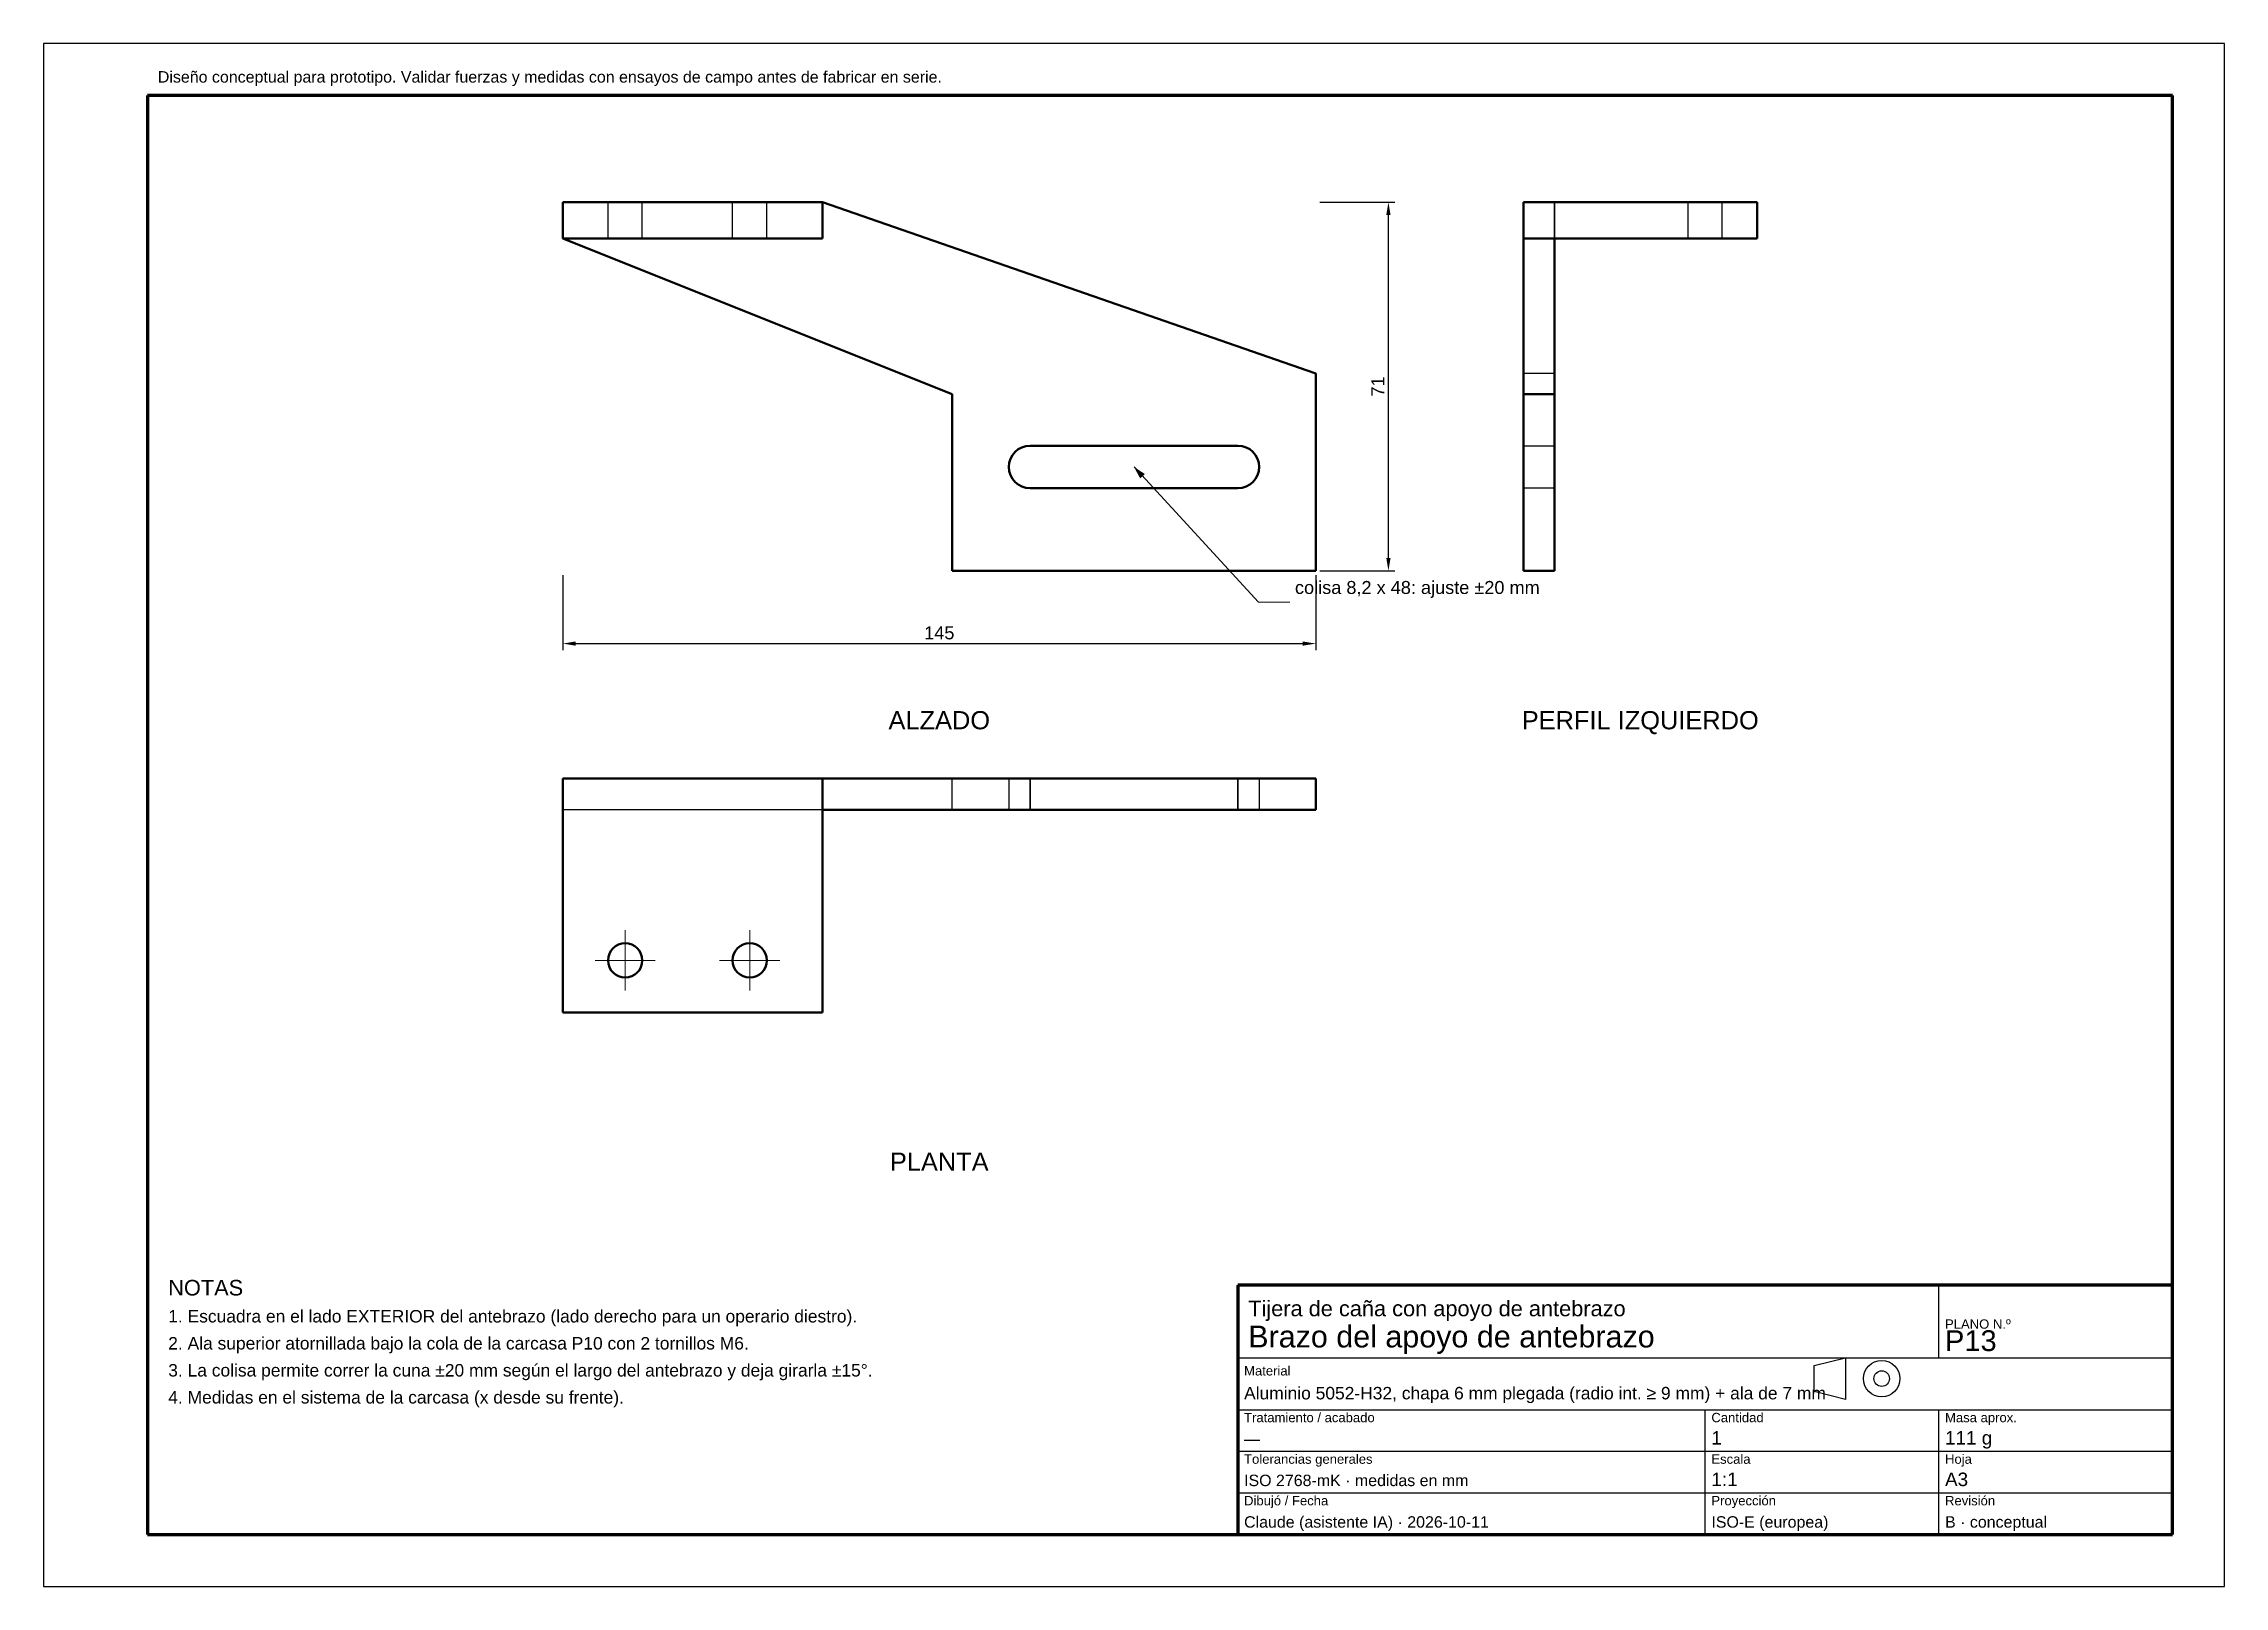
# Model space of a CAD drawing. Header units: millimetres. Extents: x 0 to 420, y 0 to 297.
import ezdxf
from ezdxf.enums import TextEntityAlignment as Align

# ---------------------------------------------------------------- set-up
doc = ezdxf.new("R2010")
doc.units = ezdxf.units.MM
doc.linetypes.add('ACAD_ISO02W100', pattern=[15, 12, -3])
doc.linetypes.add('ACAD_ISO04W100', pattern=[30, 24, -3, 0, -3])
for name, color, linetype, lineweight in [('COTAS', 4, 'Continuous', 18), ('EJES', 1, 'ACAD_ISO04W100', 18), ('MARCO', 7, 'Continuous', 70), ('OCULTAS', 8, 'ACAD_ISO02W100', 25), ('TEXTO', 7, 'Continuous', 25), ('VISIBLE', 7, 'Continuous', 50)]:
    doc.layers.add(name, color=color, linetype=linetype, lineweight=lineweight)
doc.styles.get("Standard").update_dxf_attribs({"font": 'arial.ttf'})
doc.dimstyles.new('ISO25', dxfattribs={"dimtxt": 2.5, "dimasz": 2.5, "dimexe": 1.25, "dimexo": 0.8, "dimgap": 0.8, "dimtad": 1, "dimdec": 1, "dimtxsty": 'Standard', "dimcen": 2.5, "dimclrd": 4, "dimclre": 4, "dimclrt": 7, "dimazin": 3, "dimtfac": 1, "dimtmove": 0, "dimatfit": 3})

msp = doc.modelspace()

# ---------------------------------------------------------------- linework, layer by layer
at = {"layer": 'COTAS'}
for p, q in [((210, 215.5), (234, 189.5)), ((234, 189.5), (240, 189.5))]:
    msp.add_line(p, q, dxfattribs=at)
msp.add_solid([(210, 215.5), (211.19, 213.3), (212.1, 214.14)], dxfattribs=at)
at = {"layer": 'EJES'}
for p, q in [((112, 114.7), (112, 126.3)), ((136, 114.7), (136, 126.3)), ((106.2, 120.5), (117.8, 120.5)), ((130.2, 120.5), (141.8, 120.5))]:
    msp.add_line(p, q, dxfattribs=at)
at = {"layer": 'MARCO'}
for p, q in [((410, 287), (20, 287)), ((20, 287), (20, 10)), ((410, 10), (410, 287)), ((410, 58), (230, 58)), ((230, 58), (230, 10)), ((410, 10), (410, 58)), ((20, 10), (410, 10)), ((230, 10), (410, 10))]:
    msp.add_line(p, q, dxfattribs=at)
at = {"layer": 'OCULTAS'}
for p, q in [((100, 259.5), (100, 266.5)), ((100, 266.5), (150, 266.5)), ((108.7, 259.5), (108.7, 266.5)), ((115.3, 259.5), (115.3, 266.5)), ((132.7, 259.5), (132.7, 266.5)), ((139.3, 259.5), (139.3, 266.5)), ((150, 266.5), (245, 233.5)), ((150, 259.5), (150, 266.5)), ((291, 266.5), (285, 266.5)), ((285, 266.5), (285, 233.5)), ((330, 266.5), (291, 266.5)), ((291, 259.5), (291, 266.5)), ((291, 266.5), (291, 233.5)), ((316.7, 259.5), (316.7, 266.5)), ((316.7, 259.5), (316.7, 266.5)), ((323.3, 259.5), (323.3, 266.5)), ((323.3, 259.5), (323.3, 266.5)), ((330, 259.5), (330, 266.5)), ((150, 259.5), (100, 259.5)), ((175, 229.5), (100, 259.5)), ((330, 259.5), (291, 259.5)), ((245, 233.5), (245, 195.5)), ((285, 233.5), (285, 195.5)), ((291, 233.5), (285, 233.5)), ((291, 233.5), (291, 195.5)), ((175, 195.5), (175, 229.5)), ((230, 219.6), (190, 219.6)), ((285, 219.6), (291, 219.6)), ((285, 219.6), (291, 219.6)), ((230, 211.4), (190, 211.4)), ((291, 211.4), (285, 211.4)), ((291, 211.4), (285, 211.4)), ((245, 195.5), (175, 195.5)), ((291, 195.5), (285, 195.5)), ((100, 149.5), (100, 155.5)), ((175, 155.5), (100, 155.5)), ((175, 149.5), (175, 155.5)), ((245, 155.5), (175, 155.5)), ((175, 149.5), (175, 155.5)), ((185.9, 155.5), (185.9, 149.5)), ((230, 155.5), (190, 155.5)), ((230, 155.5), (190, 155.5)), ((190, 149.5), (190, 155.5)), ((190, 155.5), (190, 149.5)), ((230, 149.5), (230, 155.5)), ((230, 155.5), (230, 149.5)), ((234.1, 155.5), (234.1, 149.5)), ((245, 149.5), (245, 155.5)), ((100, 110.5), (100, 149.5)), ((150, 149.5), (100, 149.5)), ((175, 149.5), (100, 149.5)), ((150, 110.5), (150, 149.5)), ((245, 149.5), (175, 149.5)), ((230, 149.5), (190, 149.5)), ((230, 149.5), (190, 149.5)), ((100, 110.5), (150, 110.5))]:
    msp.add_line(p, q, dxfattribs=at)
for centre in [(112, 120.5), (136, 120.5)]:
    msp.add_circle(centre, 3.3, dxfattribs=at)
for centre, start, end in [((190, 215.5), 90, 270), ((230, 215.5), 270, 450)]:
    msp.add_arc(centre, 4.1, start, end, dxfattribs=at)
for points in [[(115.3, 266.5), (115.22, 266.5), (114.97, 266.5), (114.58, 266.5), (114.06, 266.5), (113.43, 266.5), (112.73, 266.5), (112, 266.5), (111.27, 266.5), (110.57, 266.5), (109.94, 266.5), (109.42, 266.5), (109.03, 266.5), (108.78, 266.5), (108.7, 266.5)], [(108.7, 266.5), (108.78, 266.5), (109.03, 266.5), (109.42, 266.5), (109.94, 266.5), (110.57, 266.5), (111.27, 266.5), (112, 266.5), (112.73, 266.5), (113.43, 266.5), (114.06, 266.5), (114.58, 266.5), (114.97, 266.5), (115.22, 266.5), (115.3, 266.5)], [(139.3, 266.5), (139.22, 266.5), (138.97, 266.5), (138.58, 266.5), (138.06, 266.5), (137.43, 266.5), (136.73, 266.5), (136, 266.5), (135.27, 266.5), (134.57, 266.5), (133.94, 266.5), (133.42, 266.5), (133.03, 266.5), (132.78, 266.5), (132.7, 266.5)], [(132.7, 266.5), (132.78, 266.5), (133.03, 266.5), (133.42, 266.5), (133.94, 266.5), (134.57, 266.5), (135.27, 266.5), (136, 266.5), (136.73, 266.5), (137.43, 266.5), (138.06, 266.5), (138.58, 266.5), (138.97, 266.5), (139.22, 266.5), (139.3, 266.5)], [(320, 266.5), (319.63, 266.5), (319.27, 266.5), (318.91, 266.5), (318.57, 266.5), (318.24, 266.5), (317.94, 266.5), (317.67, 266.5), (317.42, 266.5), (317.21, 266.5), (317.03, 266.5), (316.89, 266.5), (316.78, 266.5), (316.72, 266.5), (316.7, 266.5)], [(316.7, 266.5), (316.78, 266.5), (317.03, 266.5), (317.42, 266.5), (317.94, 266.5), (318.57, 266.5), (319.27, 266.5), (320, 266.5), (320.73, 266.5), (321.43, 266.5), (322.06, 266.5), (322.58, 266.5), (322.97, 266.5), (323.22, 266.5), (323.3, 266.5)], [(320, 266.5), (319.63, 266.5), (319.27, 266.5), (318.91, 266.5), (318.57, 266.5), (318.24, 266.5), (317.94, 266.5), (317.67, 266.5), (317.42, 266.5), (317.21, 266.5), (317.03, 266.5), (316.89, 266.5), (316.78, 266.5), (316.72, 266.5), (316.7, 266.5)], [(316.7, 266.5), (316.78, 266.5), (317.03, 266.5), (317.42, 266.5), (317.94, 266.5), (318.57, 266.5), (319.27, 266.5), (320, 266.5), (320.73, 266.5), (321.43, 266.5), (322.06, 266.5), (322.58, 266.5), (322.97, 266.5), (323.22, 266.5), (323.3, 266.5)], [(115.3, 259.5), (115.22, 259.5), (114.97, 259.5), (114.58, 259.5), (114.06, 259.5), (113.43, 259.5), (112.73, 259.5), (112, 259.5), (111.27, 259.5), (110.57, 259.5), (109.94, 259.5), (109.42, 259.5), (109.03, 259.5), (108.78, 259.5), (108.7, 259.5)], [(108.7, 259.5), (108.78, 259.5), (109.03, 259.5), (109.42, 259.5), (109.94, 259.5), (110.57, 259.5), (111.27, 259.5), (112, 259.5), (112.73, 259.5), (113.43, 259.5), (114.06, 259.5), (114.58, 259.5), (114.97, 259.5), (115.22, 259.5), (115.3, 259.5)], [(139.3, 259.5), (139.22, 259.5), (138.97, 259.5), (138.58, 259.5), (138.06, 259.5), (137.43, 259.5), (136.73, 259.5), (136, 259.5), (135.27, 259.5), (134.57, 259.5), (133.94, 259.5), (133.42, 259.5), (133.03, 259.5), (132.78, 259.5), (132.7, 259.5)], [(132.7, 259.5), (132.78, 259.5), (133.03, 259.5), (133.42, 259.5), (133.94, 259.5), (134.57, 259.5), (135.27, 259.5), (136, 259.5), (136.73, 259.5), (137.43, 259.5), (138.06, 259.5), (138.58, 259.5), (138.97, 259.5), (139.22, 259.5), (139.3, 259.5)], [(320, 259.5), (319.63, 259.5), (319.27, 259.5), (318.91, 259.5), (318.57, 259.5), (318.24, 259.5), (317.94, 259.5), (317.67, 259.5), (317.42, 259.5), (317.21, 259.5), (317.03, 259.5), (316.89, 259.5), (316.78, 259.5), (316.72, 259.5), (316.7, 259.5)], [(316.7, 259.5), (316.78, 259.5), (317.03, 259.5), (317.42, 259.5), (317.94, 259.5), (318.57, 259.5), (319.27, 259.5), (320, 259.5), (320.73, 259.5), (321.43, 259.5), (322.06, 259.5), (322.58, 259.5), (322.97, 259.5), (323.22, 259.5), (323.3, 259.5)], [(320, 259.5), (319.63, 259.5), (319.27, 259.5), (318.91, 259.5), (318.57, 259.5), (318.24, 259.5), (317.94, 259.5), (317.67, 259.5), (317.42, 259.5), (317.21, 259.5), (317.03, 259.5), (316.89, 259.5), (316.78, 259.5), (316.72, 259.5), (316.7, 259.5)], [(316.7, 259.5), (316.78, 259.5), (317.03, 259.5), (317.42, 259.5), (317.94, 259.5), (318.57, 259.5), (319.27, 259.5), (320, 259.5), (320.73, 259.5), (321.43, 259.5), (322.06, 259.5), (322.58, 259.5), (322.97, 259.5), (323.22, 259.5), (323.3, 259.5)], [(285, 219.6), (285, 219.5), (285, 219.19), (285, 218.71), (285, 218.06), (285, 217.28), (285, 216.41), (285, 215.5), (285, 214.59), (285, 213.72), (285, 212.94), (285, 212.29), (285, 211.81), (285, 211.5), (285, 211.4)], [(285, 211.4), (285, 211.5), (285, 211.81), (285, 212.29), (285, 212.94), (285, 213.72), (285, 214.59), (285, 215.5), (285, 216.41), (285, 217.28), (285, 218.06), (285, 218.71), (285, 219.19), (285, 219.5), (285, 219.6)], [(291, 219.6), (291, 219.5), (291, 219.19), (291, 218.71), (291, 218.06), (291, 217.28), (291, 216.41), (291, 215.5), (291, 214.59), (291, 213.72), (291, 212.94), (291, 212.29), (291, 211.81), (291, 211.5), (291, 211.4)], [(291, 211.4), (291, 211.5), (291, 211.81), (291, 212.29), (291, 212.94), (291, 213.72), (291, 214.59), (291, 215.5), (291, 216.41), (291, 217.28), (291, 218.06), (291, 218.71), (291, 219.19), (291, 219.5), (291, 219.6)], [(190, 155.5), (189.54, 155.5), (189.09, 155.5), (188.65, 155.5), (188.22, 155.5), (187.82, 155.5), (187.44, 155.5), (187.1, 155.5), (186.79, 155.5), (186.53, 155.5), (186.31, 155.5), (186.13, 155.5), (186, 155.5), (185.93, 155.5), (185.9, 155.5)], [(230, 155.5), (230.46, 155.5), (230.91, 155.5), (231.35, 155.5), (231.78, 155.5), (232.18, 155.5), (232.56, 155.5), (232.9, 155.5), (233.21, 155.5), (233.47, 155.5), (233.69, 155.5), (233.87, 155.5), (234, 155.5), (234.07, 155.5), (234.1, 155.5)], [(190, 149.5), (189.54, 149.5), (189.09, 149.5), (188.65, 149.5), (188.22, 149.5), (187.82, 149.5), (187.44, 149.5), (187.1, 149.5), (186.79, 149.5), (186.53, 149.5), (186.31, 149.5), (186.13, 149.5), (186, 149.5), (185.93, 149.5), (185.9, 149.5)], [(230, 149.5), (230.46, 149.5), (230.91, 149.5), (231.35, 149.5), (231.78, 149.5), (232.18, 149.5), (232.56, 149.5), (232.9, 149.5), (233.21, 149.5), (233.47, 149.5), (233.69, 149.5), (233.87, 149.5), (234, 149.5), (234.07, 149.5), (234.1, 149.5)]]:
    msp.add_open_spline(points, degree=1, dxfattribs=at)
for points in [[(323.3, 266.5), (323.29, 266.5), (323.28, 266.5), (323.25, 266.5), (323.22, 266.5), (323.17, 266.5), (323.11, 266.5), (323.04, 266.5), (322.97, 266.5), (322.88, 266.5), (322.79, 266.5), (322.69, 266.5), (322.58, 266.5), (322.46, 266.5), (322.33, 266.5), (322.2, 266.5), (322.06, 266.5), (321.91, 266.5), (321.76, 266.5), (321.59, 266.5), (321.43, 266.5), (321.26, 266.5), (321.09, 266.5), (320.91, 266.5), (320.73, 266.5), (320.37, 266.5), (320, 266.5)], [(323.3, 266.5), (323.29, 266.5), (323.28, 266.5), (323.25, 266.5), (323.22, 266.5), (323.17, 266.5), (323.11, 266.5), (323.04, 266.5), (322.97, 266.5), (322.88, 266.5), (322.79, 266.5), (322.69, 266.5), (322.58, 266.5), (322.46, 266.5), (322.33, 266.5), (322.2, 266.5), (322.06, 266.5), (321.91, 266.5), (321.76, 266.5), (321.59, 266.5), (321.43, 266.5), (321.26, 266.5), (321.09, 266.5), (320.91, 266.5), (320.73, 266.5), (320.37, 266.5), (320, 266.5)], [(323.3, 259.5), (323.29, 259.5), (323.28, 259.5), (323.25, 259.5), (323.22, 259.5), (323.17, 259.5), (323.11, 259.5), (323.04, 259.5), (322.97, 259.5), (322.88, 259.5), (322.79, 259.5), (322.69, 259.5), (322.58, 259.5), (322.46, 259.5), (322.33, 259.5), (322.2, 259.5), (322.06, 259.5), (321.91, 259.5), (321.76, 259.5), (321.59, 259.5), (321.43, 259.5), (321.26, 259.5), (321.09, 259.5), (320.91, 259.5), (320.73, 259.5), (320.37, 259.5), (320, 259.5)], [(323.3, 259.5), (323.29, 259.5), (323.28, 259.5), (323.25, 259.5), (323.22, 259.5), (323.17, 259.5), (323.11, 259.5), (323.04, 259.5), (322.97, 259.5), (322.88, 259.5), (322.79, 259.5), (322.69, 259.5), (322.58, 259.5), (322.46, 259.5), (322.33, 259.5), (322.2, 259.5), (322.06, 259.5), (321.91, 259.5), (321.76, 259.5), (321.59, 259.5), (321.43, 259.5), (321.26, 259.5), (321.09, 259.5), (320.91, 259.5), (320.73, 259.5), (320.37, 259.5), (320, 259.5)], [(185.9, 155.5), (185.91, 155.5), (185.93, 155.5), (185.96, 155.5), (186, 155.5), (186.07, 155.5), (186.13, 155.5), (186.22, 155.5), (186.31, 155.5), (186.42, 155.5), (186.53, 155.5), (186.66, 155.5), (186.79, 155.5), (186.95, 155.5), (187.1, 155.5), (187.27, 155.5), (187.44, 155.5), (187.63, 155.5), (187.82, 155.5), (188.02, 155.5), (188.22, 155.5), (188.43, 155.5), (188.65, 155.5), (188.87, 155.5), (189.09, 155.5), (189.54, 155.5), (190, 155.5)], [(234.1, 155.5), (234.09, 155.5), (234.07, 155.5), (234.04, 155.5), (234, 155.5), (233.93, 155.5), (233.87, 155.5), (233.78, 155.5), (233.69, 155.5), (233.58, 155.5), (233.47, 155.5), (233.34, 155.5), (233.21, 155.5), (233.05, 155.5), (232.9, 155.5), (232.73, 155.5), (232.56, 155.5), (232.37, 155.5), (232.18, 155.5), (231.98, 155.5), (231.78, 155.5), (231.57, 155.5), (231.35, 155.5), (231.13, 155.5), (230.91, 155.5), (230.46, 155.5), (230, 155.5)], [(185.9, 149.5), (185.91, 149.5), (185.93, 149.5), (185.96, 149.5), (186, 149.5), (186.07, 149.5), (186.13, 149.5), (186.22, 149.5), (186.31, 149.5), (186.42, 149.5), (186.53, 149.5), (186.66, 149.5), (186.79, 149.5), (186.95, 149.5), (187.1, 149.5), (187.27, 149.5), (187.44, 149.5), (187.63, 149.5), (187.82, 149.5), (188.02, 149.5), (188.22, 149.5), (188.43, 149.5), (188.65, 149.5), (188.87, 149.5), (189.09, 149.5), (189.54, 149.5), (190, 149.5)], [(234.1, 149.5), (234.09, 149.5), (234.07, 149.5), (234.04, 149.5), (234, 149.5), (233.93, 149.5), (233.87, 149.5), (233.78, 149.5), (233.69, 149.5), (233.58, 149.5), (233.47, 149.5), (233.34, 149.5), (233.21, 149.5), (233.05, 149.5), (232.9, 149.5), (232.73, 149.5), (232.56, 149.5), (232.37, 149.5), (232.18, 149.5), (231.98, 149.5), (231.78, 149.5), (231.57, 149.5), (231.35, 149.5), (231.13, 149.5), (230.91, 149.5), (230.46, 149.5), (230, 149.5)]]:
    msp.add_open_spline(points, degree=2, knots=[0, 0, 0, 0.071429, 0.071429, 0.142857, 0.142857, 0.214286, 0.214286, 0.285714, 0.285714, 0.357143, 0.357143, 0.428571, 0.428571, 0.5, 0.5, 0.571429, 0.571429, 0.642857, 0.642857, 0.714286, 0.714286, 0.785714, 0.785714, 0.857143, 0.857143, 1, 1, 1], dxfattribs=at)
at = {"layer": 'TEXTO'}
for p, q in [((420, 297), (0, 297)), ((0, 297), (0, 0)), ((420, 0), (420, 297)), ((365, 44), (365, 58)), ((230, 44), (410, 44)), ((341, 42.5), (347, 44)), ((341, 37.5), (341, 42.5)), ((347, 44), (347, 36)), ((230, 34), (410, 34)), ((320, 10), (320, 34)), ((347, 36), (341, 37.5)), ((365, 10), (365, 34)), ((230, 26), (410, 26)), ((230, 18), (410, 18)), ((0, 0), (420, 0))]:
    msp.add_line(p, q, dxfattribs=at)
for radius in [3.5, 1.5]:
    msp.add_circle((354, 40), radius, dxfattribs=at)
at = {"layer": 'VISIBLE'}
for p, q in [((100, 259.5), (100, 266.5)), ((100, 266.5), (150, 266.5)), ((150, 259.5), (150, 266.5)), ((150, 266.5), (245, 233.5)), ((330, 266.5), (285, 266.5)), ((285, 259.5), (285, 266.5)), ((330, 259.5), (330, 266.5)), ((100, 259.5), (150, 259.5)), ((175, 229.5), (100, 259.5)), ((291, 259.5), (285, 259.5)), ((285, 229.5), (285, 259.5)), ((330, 259.5), (291, 259.5)), ((291, 229.5), (291, 259.5)), ((245, 233.5), (245, 195.5)), ((175, 195.5), (175, 229.5)), ((291, 229.5), (285, 229.5)), ((285, 195.5), (285, 229.5)), ((291, 195.5), (291, 229.5)), ((230, 219.6), (190, 219.6)), ((230, 211.4), (190, 211.4)), ((245, 195.5), (175, 195.5)), ((291, 195.5), (285, 195.5)), ((100, 110.5), (100, 155.5)), ((100, 155.5), (150, 155.5)), ((150, 149.5), (150, 155.5)), ((150, 155.5), (245, 155.5)), ((245, 149.5), (245, 155.5)), ((150, 110.5), (150, 149.5)), ((150, 149.5), (245, 149.5)), ((100, 110.5), (150, 110.5))]:
    msp.add_line(p, q, dxfattribs=at)
for centre in [(112, 120.5), (136, 120.5)]:
    msp.add_circle(centre, 3.3, dxfattribs=at)
for centre, start, end in [((190, 215.5), 90, 270), ((230, 215.5), 270, 450)]:
    msp.add_arc(centre, 4.1, start, end, dxfattribs=at)

# ---------------------------------------------------------------- texts
at = {"layer": 'TEXTO'}
for s, height, p in [('Diseño conceptual para prototipo. Validar fuerzas y medidas con ensayos de campo antes de fabricar en serie.', 2.2, (22, 289.5)), ('NOTAS', 3, (24, 56)), ('Tijera de caña con apoyo de antebrazo', 3, (232, 52)), ('1. Escuadra en el lado EXTERIOR del antebrazo (lado derecho para un operario diestro).', 2.4, (24, 50.8)), ('Brazo del apoyo de antebrazo', 4.2, (232, 46)), ('PLANO N.º', 1.8, (366.2, 49.6)), ('2. Ala superior atornillada bajo la cola de la carcasa P10 con 2 tornillos M6.', 2.4, (24, 45.6)), ('P13', 4, (366.2, 45.3)), ('3. La colisa permite correr la cuna ±20 mm según el largo del antebrazo y deja girarla ±15°.', 2.4, (24, 40.4)), ('Material', 1.8, (231.2, 40.6)), ('Aluminio 5052-H32, chapa 6 mm plegada (radio int. ≥ 9 mm) + ala de 7 mm', 2.4, (231.2, 36)), ('4. Medidas en el sistema de la carcasa (x desde su frente).', 2.4, (24, 35.2)), ('Tratamiento / acabado', 1.8, (231.2, 31.6)), ('Cantidad', 1.8, (321.2, 31.6)), ('1', 2.6, (321.2, 27.3)), ('Masa aprox.', 1.8, (366.2, 31.6)), ('111 g', 2.6, (366.2, 27.3)), ('—', 2.2, (231.2, 27.3)), ('Tolerancias generales', 1.8, (231.2, 23.6)), ('Escala', 1.8, (321.2, 23.6)), ('Hoja', 1.8, (366.2, 23.6)), ('ISO 2768-mK · medidas en mm', 2.2, (231.2, 19.3)), ('1:1', 2.6, (321.2, 19.3)), ('A3', 2.6, (366.2, 19.3)), ('Dibujó / Fecha', 1.8, (231.2, 15.6)), ('Proyección', 1.8, (321.2, 15.6)), ('Revisión', 1.8, (366.2, 15.6)), ('Claude (asistente IA) · 2026-10-11', 2.2, (231.2, 11.3)), ('ISO-E (europea)', 2.2, (321.2, 11.3)), ('B · conceptual', 2.2, (366.2, 11.3))]:
    msp.add_text(s, height=height, dxfattribs=at).set_placement(p)
msp.add_text('colisa 8,2 x 48: ajuste ±20 mm', height=2.5, dxfattribs=at).set_placement((241, 190.3), align=Align.BOTTOM_LEFT)
for s, p in [('ALZADO', (172.5, 168.5)), ('PERFIL IZQUIERDO', (307.5, 168.5)), ('PLANTA', (172.5, 83.5))]:
    msp.add_text(s, height=3.5, dxfattribs=at).set_placement(p, align=Align.TOP_CENTER)

# ---------------------------------------------------------------- dimensions: what is measured, and where the dimension line sits
at = {"layer": 'COTAS'}
msp.add_linear_dim(base=(259, 195.5), p1=(245, 195.5), p2=(245, 266.5), angle=90, dimstyle='ISO25', dxfattribs=at).render()
msp.add_linear_dim(base=(100, 181.5), p1=(100, 195.5), p2=(245, 195.5), dimstyle='ISO25', dxfattribs=at).render()

doc.saveas('drawing.dxf')
